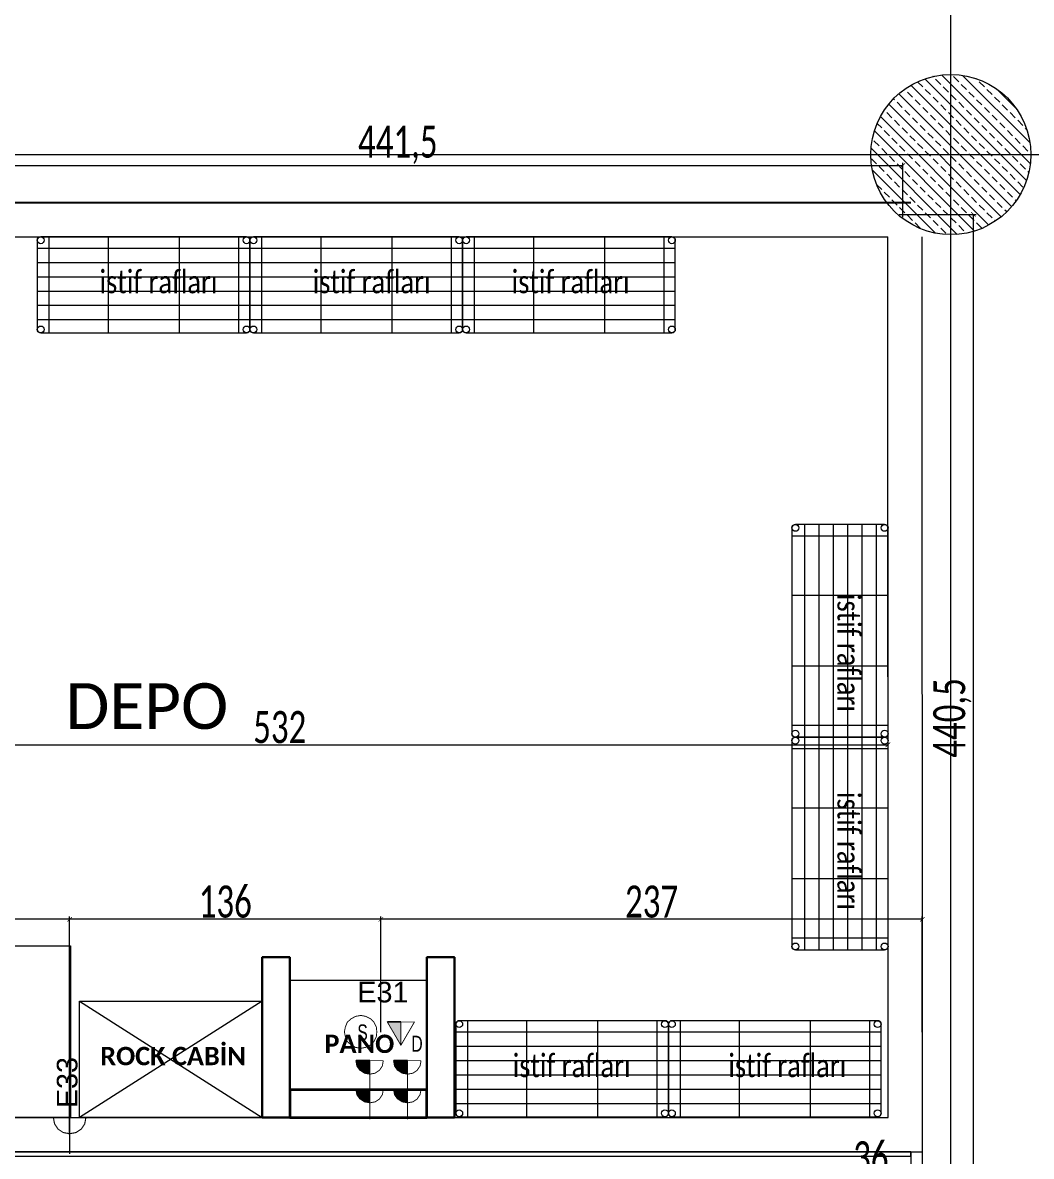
# Model space of a CAD drawing. Header units: millimetres. Extents: x -24 to 530668, y -246875 to -2983.
# Drawn here: x 266978.4 to 267419.5, y -118265.6 to -117770 of the extents above; entities that cross this region are included whole.
import ezdxf
from ezdxf.enums import TextEntityAlignment as Align

# ---------------------------------------------------------------- set-up
doc = ezdxf.new("R2010")
doc.units = ezdxf.units.MM
doc.header["$PDMODE"] = 2
doc.layers.get('0').update_dxf_attribs({"lineweight": 20})
for name, color, linetype, lineweight in [('aydınlatma yazı', 1, 'Continuous', 20), ('elektrik', 10, 'Continuous', 9), ('elektrik panosu', 1, 'Continuous', 25), ('elektrik yazı', 1, 'Continuous', 25), ('T_elektrik', 10, 'Continuous', 9), ('t_tarama', 253, 'Continuous', 5), ('ölçü', 251, 'Continuous', 5)]:
    doc.layers.add(name, color=color, linetype=linetype, lineweight=lineweight)
doc.styles.add('ARIALT', font='arial.ttf', dxfattribs={"height": 10})
doc.styles.add('OLUŞTURULMUŞ_STİL_1', font='arialbd.ttf')
doc.styles.get("Standard").update_dxf_attribs({"font": 'times.ttf', "height": 12})
doc.styles.add('text2', font='calibri.ttf', dxfattribs={"width": 0.8})
doc.styles.add('txt_tur_1', font='arial.ttf', dxfattribs={"height": 1.5})
doc.styles.add('Ölçü50', font='calibri.ttf', dxfattribs={"width": 0.7})
doc.dimstyles.new('olcu10', dxfattribs={"dimtxt": 14, "dimasz": 2, "dimexe": 1.25, "dimexo": 0.625, "dimgap": 0.5, "dimtad": 1, "dimdec": 1, "dimrnd": 0.5, "dimzin": 9, "dimtxsty": 'Ölçü50', "dimblk": 'ARCHTICK', "dimcen": 2, "dimclrd": 256, "dimclre": 256, "dimclrt": 6, "dimazin": 2, "dimtfac": 1, "dimtdec": 1, "dimtix": 1, "dimtmove": 0, "dimatfit": 3, "dimldrblk": 'ARCHTICK', "dimfxl": 1, "dimlwd": -1, "dimarcsym": 0})

# ---------------------------------------------------------------- blocks, each defined once
blk = doc.blocks.new('isttif rafı-flat-4')
for p, q in [((-1104.87, -1286.02), (-1104.87, -1379.02)), ((-1098.62, -1286.02), (-1098.62, -1379.02)), ((-1092.37, -1286.02), (-1092.37, -1379.02)), ((-1086.12, -1286.02), (-1086.12, -1379.02)), ((-1079.87, -1286.02), (-1079.87, -1379.02)), ((-1073.62, -1286.02), (-1073.62, -1379.02)), ((-1109.96, -1291.09), (-1067.96, -1291.09)), ((-1109.96, -1317.02), (-1067.96, -1317.02)), ((-1109.96, -1348.02), (-1067.96, -1348.02)), ((-1109.96, -1373.94), (-1067.96, -1373.94))]:
    blk.add_line(p, q)
blk.add_lwpolyline([(-1109.96, -1287.52), (-1109.96, -1377.52, 0.414214), (-1108.46, -1379.02), (-1069.46, -1379.02, 0.414214), (-1067.96, -1377.52), (-1067.96, -1287.52, 0.414214), (-1069.46, -1286.02), (-1108.46, -1286.02, 0.414214)], format="xyb", close=True)
for centre in [(-1108.46, -1287.52), (-1069.46, -1287.52), (-1108.46, -1377.52), (-1069.46, -1377.52)]:
    blk.add_circle(centre, 1.5)
blk = doc.blocks.new('NEW')
at = {"layer": 't_tarama'}
h = blk.add_hatch(dxfattribs=at)
h.set_pattern_fill('ANSI33', color=256, angle=90, style=0)
h.set_pattern_definition([(135, (243526.0257, -129410.637), (-4.490128, -4.490128), []), (135, (243526.0257, -129406.147), (-4.490128, -4.490128), [3.175, -1.5875])])
edge = h.paths.add_edge_path()
edge.add_arc((272671.03, -114260.64), 35, 0, 360)
for p, q in [((272671.03, -116910.64, -17966.19), (272671.03, -113648.37, -17966.19)), ((270168.02, -114260.64, -17966.19), (273435.81, -114260.64, -17966.19)), ((270573.53, -114281.57), (272653.53, -114281.57)), ((272653.53, -114281.57), (270643.53, -114281.57)), ((270573.53, -114296.57), (272643.53, -114296.57)), ((272369.92, -114630.79), (272289.92, -114681.57)), ((272289.92, -114630.79), (272369.92, -114681.57)), ((272128.53, -114681.57), (272643.55, -114681.57)), ((272113.53, -114696.57), (272658.56, -114696.57)), ((272653.56, -114696.57), (272653.56, -115154.65))]:
    blk.add_line(p, q, dxfattribs=at)
for points in [[(272643.55, -114681.57), (272643.53, -114296.57)], [(272658.56, -114696.57), (272658.53, -114296.57)], [(272286.01, -114606.57), (272286.01, -114681.57), (272136.01, -114681.57), (272136.01, -114606.57), (272286.01, -114606.57)], [(272381.92, -114681.57), (272381.92, -114621.57), (272441.92, -114621.57), (272441.92, -114681.57), (272381.92, -114681.57)], [(272369.92, -114681.57), (272289.92, -114681.57), (272289.92, -114630.79), (272369.92, -114630.79)], [(272369.92, -114630.79), (272369.92, -114681.57)], [(272638.56, -114696.57), (272638.56, -114696.57)], [(272658.56, -115154.65), (272658.56, -114696.57)]]:
    blk.add_lwpolyline(points, dxfattribs=at)
for points in [[(272113.53, -114498.91), (272111.53, -114498.91), (272111.53, -114698.57), (272653.56, -114698.57), (272653.56, -114696.57), (272113.53, -114696.57)], [(272381.92, -114681.57), (272381.92, -114611.57), (272369.92, -114611.57), (272369.92, -114681.57)], [(272453.92, -114681.57), (272453.92, -114611.57), (272441.92, -114611.57), (272441.92, -114681.57)]]:
    blk.add_lwpolyline(points, close=True, dxfattribs=at)
blk.add_circle((272671.03, -114260.64), 35, dxfattribs=at)
for p, rotation in [((273650.54, -115406.54), 270), ((273743.54, -115406.54), 270), ((273836.54, -115406.54), 270), ((271533.59, -115801.34), 180), ((271533.59, -115894.34), 180), ((273833.54, -115749.23), 270), ((273926.54, -115749.23), 270)]:
    blk.add_blockref('isttif rafı-flat-4', p, dxfattribs=dict(at, rotation=rotation))
at = {"layer": 't_tarama', "char_height": 10, "attachment_point": 1, "style": 'text2'}
for insert in [(272298.75, -114311.26), (272391.95, -114311.26), (272478.97, -114311.26), (272479.44, -114653.95), (272573.74, -114653.95)]:
    blk.add_mtext_dynamic_manual_height_columns('istif rafları ', width=246.3667, gutter_width=1, heights=[0], dxfattribs=dict(at, insert=insert))
at = {"layer": 't_tarama', "char_height": 10, "attachment_point": 1, "rotation": 270, "style": 'text2'}
for insert in [(272631.42, -114452.71), (272631.42, -114539.28)]:
    blk.add_mtext_dynamic_manual_height_columns('istif rafları ', width=246.3667, gutter_width=1, heights=[0], dxfattribs=dict(at, insert=insert))
at = {"layer": 't_tarama', "insert": (272283.88, -114491.74), "char_height": 20, "width": 377.9921, "attachment_point": 1}
blk.add_mtext('{\\fCalibri|b0|i0|c162|p34;DEPO}', dxfattribs=at)
at = {"layer": 't_tarama', "char_height": 8, "width": 99.3889, "attachment_point": 2, "line_spacing_factor": 0.933337, "style": 'OLUŞTURULMUŞ_STİL_1'}
for s, insert in [('{\\fCalibri|b1|i0|c162|p34;ROCK CABİN}', (272330.89, -114650.73)), ('{\\fCalibri|b1|i0|c162|p34;PANO}', (272412.36, -114645.39))]:
    blk.add_mtext(s, dxfattribs=dict(at, insert=insert))
at = {"layer": 't_tarama', "style": 'txt_tur_1'}
for tag, p in [('19S', (270127.4, -114276.05, -17966.19)), ('20T', (270114.02, -115101.05, -17966.19)), ('21U', (270114.02, -116087.05, -17966.19)), ('22V', (270114.02, -116926.05, -17966.19))]:
    blk.add_attdef(tag, text='', height=30, dxfattribs=at).set_placement(p, align=Align.CENTER)
blk = doc.blocks.new('MÜZİK SİSTEMİ')
at = {"layer": 'T_elektrik', "lineweight": 18, "const_width": 0.4}
blk.add_lwpolyline([(6438.2, -8084.19), (6437.99, -8082.07), (6436.93, -8079.95), (6435.45, -8078.47), (6433.33, -8077.41), (6431.22, -8076.99), (6428.89, -8077.41), (6426.98, -8078.47), (6425.29, -8079.95), (6424.44, -8082.07), (6424.02, -8084.19), (6424.44, -8086.3), (6425.29, -8088.42), (6426.98, -8089.9), (6428.89, -8090.96), (6431.22, -8091.38), (6433.33, -8090.96), (6435.45, -8089.9), (6436.93, -8088.42), (6437.99, -8086.3), (6438.2, -8084.19)], dxfattribs=at)
at = {"layer": 'T_elektrik', "lineweight": 18, "insert": (6429.67, -8080.92), "char_height": 7, "width": 4.3529, "attachment_point": 1, "style": 'Ölçü50'}
blk.add_mtext('{\\fArial|b0|i0|c162|p34;S}', dxfattribs=at)
blk = doc.blocks.new('DATA')
at = {"layer": 'T_elektrik', "lineweight": 18}
blk.add_hatch(color=256, dxfattribs=at).paths.add_polyline_path([(6419.15, -8016.88), (6425.08, -8016.88), (6425.08, -8027.04)])
at = {"layer": 'T_elektrik', "lineweight": 18, "const_width": 0.4}
for points in [[(6425.08, -8027.04), (6419.15, -8016.88), (6431, -8016.88), (6425.08, -8027.04), (6419.15, -8016.88)], [(6425.08, -8027.04), (6425.08, -8016.88), (6419.15, -8016.88)], [(6419.15, -8016.88), (6425.08, -8016.88), (6425.08, -8027.04)]]:
    blk.add_lwpolyline(points, dxfattribs=at)
at = {"layer": 'T_elektrik', "lineweight": 18}
blk.add_open_spline([(6419.15, -8016.88), (6419.15, -8016.88), (6425.08, -8016.88), (6425.08, -8016.88), (6425.08, -8016.88), (6419.15, -8016.88), (6419.15, -8016.88)], degree=3, knots=[0, 0, 0, 0, 1, 1, 1, 2, 2, 2, 2], dxfattribs=at)
at = {"layer": 'T_elektrik', "lineweight": 18, "insert": (6429.67, -8022.88), "char_height": 7, "width": 4.3529, "attachment_point": 1, "style": 'Ölçü50'}
blk.add_mtext('{\\fArial|b0|i0|c162|p34;D}', dxfattribs=at)
blk = doc.blocks.new('İKİLİ PRİZ')
at = {"layer": 'T_elektrik'}
for points in [[(6426.13, -7865.53), (6426.13, -7865.96), (6428.46, -7865.96)], [(6426.13, -7865.96), (6426.13, -7867.23), (6430.37, -7867.23)], [(6426.13, -7865.96), (6428.46, -7865.96), (6430.37, -7867.23)], [(6426.13, -7867.23), (6426.13, -7869.13), (6431.64, -7869.13)], [(6426.13, -7867.23), (6430.37, -7867.23), (6431.64, -7869.13)], [(6426.13, -7869.13), (6426.13, -7871.46), (6432.06, -7871.46)], [(6426.13, -7869.13), (6431.64, -7869.13), (6432.06, -7871.46)]]:
    blk.add_hatch(color=256, dxfattribs=at).paths.add_polyline_path(points)
at = {"layer": 'T_elektrik', "lineweight": 18, "const_width": 0.4}
for points in [[(6426.13, -7858.3), (6426.13, -7871.46)], [(6432.06, -7871.46), (6431.64, -7869.13), (6430.37, -7867.23), (6428.46, -7865.96), (6426.13, -7865.53), (6423.81, -7865.96), (6421.9, -7867.23), (6420.63, -7869.13), (6420.21, -7871.46)], [(6420.21, -7871.46), (6432.06, -7871.46)]]:
    blk.add_lwpolyline(points, dxfattribs=at)
at = {"layer": 'T_elektrik', "lineweight": 0}
for points in [[(6426.13, -7865.53), (6426.13, -7865.96), (6428.46, -7865.96)], [(6426.13, -7865.96), (6426.13, -7867.23), (6430.37, -7867.23)], [(6426.13, -7865.96), (6428.46, -7865.96), (6430.37, -7867.23)], [(6426.13, -7867.23), (6426.13, -7869.13), (6431.64, -7869.13)], [(6426.13, -7867.23), (6430.37, -7867.23), (6431.64, -7869.13)], [(6426.13, -7869.13), (6426.13, -7871.46), (6432.06, -7871.46)], [(6426.13, -7869.13), (6431.64, -7869.13), (6432.06, -7871.46)]]:
    blk.add_lwpolyline(points, dxfattribs=at)
blk.add_open_spline([(6426.13, -7871.46), (6426.13, -7871.46), (6432.06, -7871.46), (6432.06, -7871.46), (6432.06, -7871.46), (6426.13, -7871.46), (6426.13, -7871.46)], degree=3, knots=[0, 0, 0, 0, 1, 1, 1, 2, 2, 2, 2], dxfattribs=at)
blk = doc.blocks.new('TEKLİ PRİZ')
at = {"layer": 'T_elektrik', "lineweight": 18, "const_width": 0.4}
for points in [[(6426.13, -7872.69), (6426.13, -7886.06)], [(6432.06, -7886.06), (6431.64, -7883.74), (6430.37, -7881.83), (6428.46, -7880.56), (6426.13, -7880.14), (6423.81, -7880.56), (6421.9, -7881.83), (6420.63, -7883.74), (6420.21, -7886.06), (6432.06, -7886.06)]]:
    blk.add_lwpolyline(points, dxfattribs=at)
blk = doc.blocks.new('_ArchTick')
at = {"color": 0, "linetype": 'ByBlock', "const_width": 0.15}
blk.add_lwpolyline([(-0.5, -0.5), (0.5, 0.5)], dxfattribs=at)
blk = doc.blocks.new('*D949')
at = {"layer": 'aydınlatma yazı', "lineweight": -2, "transparency": 16777216}
for p, q in [((267029.17, -117872.44), (267029.17, -117846.79)), ((267470.83, -117870.57), (267470.83, -117846.79))]:
    blk.add_line(p, q, dxfattribs=at)
at = {"layer": 'aydınlatma yazı', "transparency": 16777216}
blk.add_line((267029.17, -117848.04), (267470.83, -117848.04), dxfattribs=at)
at = {"layer": 'DEFPOINTS', "color": 0, "transparency": 16777216}
for p in [(267470.83, -117848.04), (267029.17, -117873.06, 0), (267470.83, -117871.2, 0)]:
    blk.add_point(p, dxfattribs=at)
at = {"layer": 'aydınlatma yazı', "transparency": 16777216, "xscale": 2, "yscale": 2, "zscale": 2, "rotation": 180}
blk.add_blockref('_ArchTick', (267029.17, -117848.04), dxfattribs=at)
at = {"layer": 'aydınlatma yazı', "transparency": 16777216, "xscale": 2, "yscale": 2, "zscale": 2}
blk.add_blockref('_ArchTick', (267470.83, -117848.04), dxfattribs=at)
at = {"layer": 'aydınlatma yazı', "color": 6, "transparency": 16777216, "insert": (267250, -117838.96), "char_height": 14, "attachment_point": 5, "style": 'Ölçü50'}
blk.add_mtext('441,5', dxfattribs=at)
blk = doc.blocks.new('*D959')
at = {"layer": 'aydınlatma yazı', "lineweight": -2, "transparency": 16777216}
for p, q in [((266932.36, -118097.64), (266932.36, -118102.48)), ((267464.38, -118102.35), (267464.38, -118099.98))]:
    blk.add_line(p, q, dxfattribs=at)
at = {"layer": 'aydınlatma yazı', "transparency": 16777216}
blk.add_line((266932.36, -118101.23), (267464.38, -118101.23), dxfattribs=at)
at = {"layer": 'DEFPOINTS', "color": 0, "transparency": 16777216}
for p in [(266932.36, -118097.01, 0), (267464.38, -118101.23), (267464.38, -118102.97)]:
    blk.add_point(p, dxfattribs=at)
at = {"layer": 'aydınlatma yazı', "transparency": 16777216, "xscale": 2, "yscale": 2, "zscale": 2, "rotation": 180}
blk.add_blockref('_ArchTick', (266932.36, -118101.23), dxfattribs=at)
at = {"layer": 'aydınlatma yazı', "transparency": 16777216, "xscale": 2, "yscale": 2, "zscale": 2}
blk.add_blockref('_ArchTick', (267464.38, -118101.23), dxfattribs=at)
at = {"layer": 'aydınlatma yazı', "color": 6, "transparency": 16777216, "insert": (267198.37, -118093.55), "char_height": 14, "attachment_point": 5, "style": 'Ölçü50'}
blk.add_mtext('532', dxfattribs=at)
blk = doc.blocks.new('*D972')
at = {"layer": 'aydınlatma yazı', "lineweight": -2, "transparency": 16777216}
for p, q in [((267469.22, -117869.36), (267502.91, -117869.36)), ((267439.39, -118309.63), (267502.91, -118309.63))]:
    blk.add_line(p, q, dxfattribs=at)
at = {"layer": 'aydınlatma yazı', "transparency": 16777216}
blk.add_line((267501.66, -117869.36), (267501.66, -118309.63), dxfattribs=at)
at = {"layer": 'DEFPOINTS', "color": 0, "transparency": 16777216}
for p in [(267468.59, -117869.36, 0), (267438.76, -118309.63), (267501.66, -118309.63)]:
    blk.add_point(p, dxfattribs=at)
at = {"layer": 'aydınlatma yazı', "transparency": 16777216, "xscale": 2, "yscale": 2, "zscale": 2}
for p, rotation in [((267501.66, -117869.36), 90), ((267501.66, -118309.63), 270)]:
    blk.add_blockref('_ArchTick', p, dxfattribs=dict(at, rotation=rotation))
at = {"layer": 'aydınlatma yazı', "color": 6, "transparency": 16777216, "insert": (267492.53, -118089.5), "char_height": 14, "attachment_point": 5, "rotation": 90, "style": 'Ölçü50'}
blk.add_mtext('440,5', dxfattribs=at)
blk = doc.blocks.new('*D973')
at = {"layer": 'aydınlatma yazı', "lineweight": -2, "transparency": 16777216}
for p, q in [((267242.6, -118226.87), (267242.6, -118176.28)), ((267479.38, -118226.87), (267479.38, -118176.28))]:
    blk.add_line(p, q, dxfattribs=at)
at = {"layer": 'aydınlatma yazı', "transparency": 16777216}
blk.add_line((267479.38, -118177.53), (267242.6, -118177.53), dxfattribs=at)
at = {"layer": 'DEFPOINTS', "color": 0, "transparency": 16777216}
for p in [(267242.6, -118177.53), (267242.6, -118227.49), (267479.38, -118227.49, 0)]:
    blk.add_point(p, dxfattribs=at)
at = {"layer": 'aydınlatma yazı', "transparency": 16777216, "xscale": 2, "yscale": 2, "zscale": 2, "rotation": 180}
blk.add_blockref('_ArchTick', (267242.6, -118177.53), dxfattribs=at)
at = {"layer": 'aydınlatma yazı', "transparency": 16777216, "xscale": 2, "yscale": 2, "zscale": 2}
blk.add_blockref('_ArchTick', (267479.38, -118177.53), dxfattribs=at)
at = {"layer": 'aydınlatma yazı', "color": 6, "transparency": 16777216, "insert": (267360.99, -118169.86), "char_height": 14, "attachment_point": 5, "style": 'Ölçü50'}
blk.add_mtext('237', dxfattribs=at)
blk = doc.blocks.new('*D974')
at = {"layer": 'aydınlatma yazı', "lineweight": -2, "transparency": 16777216}
for p, q in [((267106.5, -118271.55), (267106.5, -118176.28)), ((267242.6, -118226.87), (267242.6, -118176.28))]:
    blk.add_line(p, q, dxfattribs=at)
at = {"layer": 'aydınlatma yazı', "transparency": 16777216}
blk.add_line((267242.6, -118177.53), (267106.5, -118177.53), dxfattribs=at)
at = {"layer": 'DEFPOINTS', "color": 0, "transparency": 16777216}
for p in [(267106.5, -118177.53), (267242.6, -118227.49), (267106.5, -118272.17)]:
    blk.add_point(p, dxfattribs=at)
at = {"layer": 'aydınlatma yazı', "transparency": 16777216, "xscale": 2, "yscale": 2, "zscale": 2, "rotation": 180}
blk.add_blockref('_ArchTick', (267106.5, -118177.53), dxfattribs=at)
at = {"layer": 'aydınlatma yazı', "transparency": 16777216, "xscale": 2, "yscale": 2, "zscale": 2}
blk.add_blockref('_ArchTick', (267242.6, -118177.53), dxfattribs=at)
at = {"layer": 'aydınlatma yazı', "color": 6, "transparency": 16777216, "insert": (267174.55, -118169.86), "char_height": 14, "attachment_point": 5, "style": 'Ölçü50'}
blk.add_mtext('136', dxfattribs=at)
blk = doc.blocks.new('*D975')
at = {"layer": 'aydınlatma yazı', "lineweight": -2, "transparency": 16777216}
for p, q in [((266994.84, -118228.63), (266994.84, -118176.28)), ((267106.5, -118271.55), (267106.5, -118176.28))]:
    blk.add_line(p, q, dxfattribs=at)
at = {"layer": 'aydınlatma yazı', "transparency": 16777216}
blk.add_line((267106.5, -118177.53), (266994.84, -118177.53), dxfattribs=at)
at = {"layer": 'DEFPOINTS', "color": 0, "transparency": 16777216}
for p in [(266994.84, -118177.53), (266994.84, -118229.25, 0), (267106.5, -118272.17)]:
    blk.add_point(p, dxfattribs=at)
at = {"layer": 'aydınlatma yazı', "transparency": 16777216, "xscale": 2, "yscale": 2, "zscale": 2, "rotation": 180}
blk.add_blockref('_ArchTick', (266994.84, -118177.53), dxfattribs=at)
at = {"layer": 'aydınlatma yazı', "transparency": 16777216, "xscale": 2, "yscale": 2, "zscale": 2}
blk.add_blockref('_ArchTick', (267106.5, -118177.53), dxfattribs=at)
at = {"layer": 'aydınlatma yazı', "color": 6, "transparency": 16777216, "insert": (267050.67, -118168.45), "char_height": 14, "attachment_point": 5, "style": 'Ölçü50'}
blk.add_mtext('111,5', dxfattribs=at)
blk = doc.blocks.new('*D980')
at = {"layer": 'aydınlatma yazı', "lineweight": -2, "transparency": 16777216}
for p, q in [((267438.39, -118313.55), (267438.39, -118288.08)), ((267475.39, -118309.01), (267475.39, -118288.08))]:
    blk.add_line(p, q, dxfattribs=at)
at = {"layer": 'aydınlatma yazı', "transparency": 16777216}
blk.add_line((267438.39, -118289.33), (267475.39, -118289.33), dxfattribs=at)
at = {"layer": 'DEFPOINTS', "color": 0, "transparency": 16777216}
for p in [(267475.39, -118289.33), (267475.39, -118309.63), (267438.39, -118314.17)]:
    blk.add_point(p, dxfattribs=at)
at = {"layer": 'aydınlatma yazı', "transparency": 16777216, "xscale": 2, "yscale": 2, "zscale": 2, "rotation": 180}
blk.add_blockref('_ArchTick', (267438.39, -118289.33), dxfattribs=at)
at = {"layer": 'aydınlatma yazı', "transparency": 16777216, "xscale": 2, "yscale": 2, "zscale": 2}
blk.add_blockref('_ArchTick', (267475.39, -118289.33), dxfattribs=at)
at = {"layer": 'aydınlatma yazı', "color": 6, "transparency": 16777216, "insert": (267456.89, -118281.65), "char_height": 14, "attachment_point": 5, "style": 'Ölçü50'}
blk.add_mtext('36', dxfattribs=at)
blk = doc.blocks.new('elektrik sd')
at = {"layer": 'elektrik yazı'}
blk.add_line((265394.36, -117864.15, 0), (267474.36, -117864.15, 0), dxfattribs=at)
at = {"layer": 'elektrik'}
for name, p in [('MÜZİK SİSTEMİ', (260802.63, -110142.56, 0)), ('DATA', (260826.28, -110205.54, 0.09))]:
    blk.add_blockref(name, p, dxfattribs=at)
at = {"layer": 'elektrik', "rotation": 180}
for p in [(273663.87, -126110.77, 0), (273680.38, -126110.77, 0), (273663.9, -126123.3, 0), (273680.38, -126123.3, 0)]:
    blk.add_blockref('İKİLİ PRİZ', p, dxfattribs=at)
at = {"layer": 'elektrik', "extrusion": (2.09853e-08, -8.12323e-08, 1), "xscale": 1.199999999999996, "yscale": 1.199999999999996, "zscale": 1.199999999999996, "rotation": 180.0000000000001}
blk.add_blockref('TEKLİ PRİZ', (274817.86, -127727.43, 0.02), dxfattribs=at)
at = {"layer": 'elektrik yazı', "color": 1, "style": 'ARIALT'}
blk.add_text('E31', height=9, dxfattribs=at).set_placement((267232.3, -118213.86, -0.09))
blk.add_text('E33', height=9, rotation=90, dxfattribs=at).set_placement((267109.9, -118260.1, 227.69))
at = {"layer": 'aydınlatma yazı'}
for base, p1, p2, picture, middle in [((267470.83, -117848.04), (267029.17, -117873.06, 0), (267470.83, -117871.2, 0), '*D949', (267250, -117838.96)), ((267464.38, -118101.23), (266932.36, -118097.01, 0), (267464.38, -118102.97), '*D959', (267198.37, -118093.55)), ((266994.84, -118177.53), (267106.5, -118272.17), (266994.84, -118229.25, 0), '*D975', (267050.67, -118168.45)), ((267106.5, -118177.53), (267242.6, -118227.49), (267106.5, -118272.17), '*D974', (267174.55, -118169.86))]:
    dim = blk.add_linear_dim(base=base, p1=p1, p2=p2, dimstyle='olcu10', override={"dimtmove": 1}, dxfattribs=at)
    dim.commit()
    dim.dimension.update_dxf_attribs({"geometry": picture, "text_midpoint": middle})
dim = blk.add_linear_dim(base=(267501.66, -118309.63), p1=(267468.59, -117869.36, 0), p2=(267438.76, -118309.63), angle=90, dimstyle='olcu10', dxfattribs=at)
dim.commit()
dim.dimension.update_dxf_attribs({"geometry": '*D972', "text_midpoint": (267492.53, -118089.5)})
dim = blk.add_linear_dim(base=(267242.6, -118177.53), p1=(267479.38, -118227.49, 0), p2=(267242.6, -118227.49), dimstyle='olcu10', dxfattribs=at)
dim.commit()
dim.dimension.update_dxf_attribs({"geometry": '*D973', "text_midpoint": (267360.99, -118169.86)})
dim = blk.add_linear_dim(base=(267475.39, -118289.33), p1=(267438.39, -118314.17), p2=(267475.39, -118309.63), text='36', dimstyle='olcu10', dxfattribs=at)
dim.commit()
dim.dimension.update_dxf_attribs({"geometry": '*D980', "text_midpoint": (267456.89, -118281.65)})

msp = doc.modelspace()

# ---------------------------------------------------------------- linework, layer by layer
at = {"layer": 'elektrik panosu', "lineweight": 35, "elevation": 0.261}
msp.add_lwpolyline([(267095.152, -118248.562), (267155.152, -118248.562), (267155.152, -118236.562), (267095.152, -118236.562)], close=True, dxfattribs=at)
at = {"layer": 't_tarama', "color": 1, "lineweight": 30, "elevation": 0.261}
for points in [[(267095.152, -118248.562), (267095.152, -118178.562), (267083.152, -118178.562), (267083.152, -118248.562)], [(267167.152, -118248.562), (267167.152, -118178.562), (267155.152, -118178.562), (267155.152, -118248.562)]]:
    msp.add_lwpolyline(points, close=True, dxfattribs=at)

# ---------------------------------------------------------------- block references
at = {"layer": 'ölçü', "color": 2}
for name, p in [('NEW', (-5286.767, -3566.99, 0.261)), ('elektrik sd', (-107.597, 15.586, 0.261))]:
    msp.add_blockref(name, p, dxfattribs=at)

doc.saveas('drawing.dxf')
